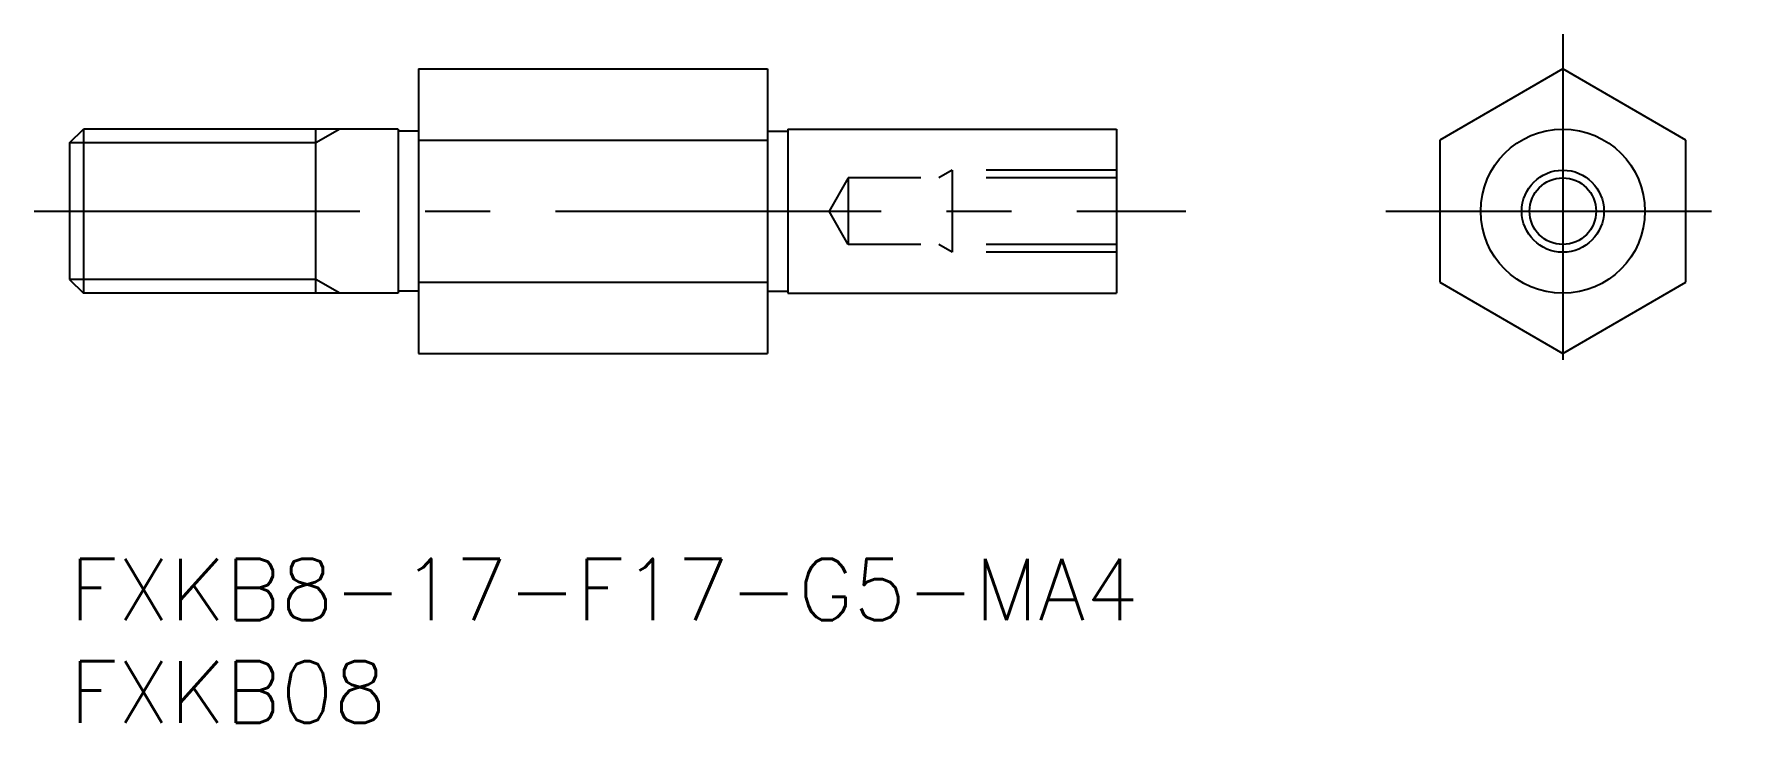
# Model space of a CAD drawing. Extents: x -1.7 to 81.4, y -8 to 25.6.
import ezdxf

# ---------------------------------------------------------------- set-up
doc = ezdxf.new("R2010")
doc.units = 0
doc.header["$LTSCALE"] = 0.5
doc.linetypes.add('CENTER', pattern=[50.8, 31.75, -6.35, 6.35, -6.35])
doc.linetypes.add('DASHED', pattern=[19.05, 12.7, -6.35])
for name, color, linetype in [('MSM_CENTER', 1, 'CENTER'), ('MSM_CONTINUOUS', 7, 'CONTINUOUS'), ('MSM_DASHED', 4, 'DASHED'), ('MSM_NARROW', 5, 'CONTINUOUS'), ('MSM_PART_NUMBER', 7, 'CONTINUOUS')]:
    doc.layers.add(name, color=color, linetype=linetype)
doc.styles.get("Standard").update_dxf_attribs({"font": 'txt.shx', "height": 3, "bigfont": 'bigfont.shx'})

# ---------------------------------------------------------------- blocks, each defined once
blk = doc.blocks.new('*U10')
at = {"layer": 'MSM_PART_NUMBER'}
blk.add_text('FXKB8-17-F17-G5-MA4', height=3, dxfattribs=at).set_placement((0, -3))
blk = doc.blocks.new('*U11')
at = {"layer": 'MSM_PART_NUMBER'}
blk.add_text('FXKB08', height=3, dxfattribs=at).set_placement((0, -8))

msp = doc.modelspace()

# ---------------------------------------------------------------- linework, layer by layer
at = {"layer": 'MSM_CENTER'}
for p, q in [((72.755, 25.555), (72.755, 8.301)), ((-1.73, 16.928), (54.385, 16.928)), ((64.128, 16.928), (81.382, 16.928))]:
    msp.add_line(p, q, dxfattribs=at)
at = {"layer": 'MSM_CONTINUOUS'}
for p, q in [((17, 23.856), (17, 10)), ((17, 23.856), (34, 23.856)), ((34, 23.856), (34, 10)), ((72.755, 23.856), (66.755, 20.392)), ((78.755, 20.392), (72.755, 23.856)), ((0, 20.252), (0.677, 20.928)), ((0.677, 20.928), (0.677, 12.928)), ((16, 20.928), (0.677, 20.928)), ((12, 12.928), (12, 20.928)), ((16, 20.928), (16, 12.928)), ((17, 20.828), (16, 20.828)), ((34, 20.828), (35, 20.828)), ((35, 20.928), (51, 20.928)), ((35, 20.928), (35, 12.928)), ((51, 20.928), (51, 12.928)), ((0, 20.252), (0, 13.605)), ((17, 20.392), (34, 20.392)), ((66.755, 20.392), (66.755, 13.464)), ((78.755, 13.464), (78.755, 20.392)), ((0, 13.605), (0.677, 12.928)), ((17, 13.464), (34, 13.464)), ((66.755, 13.464), (72.755, 10)), ((72.755, 10), (78.755, 13.464)), ((16, 12.928), (0.677, 12.928)), ((17, 13.028), (16, 13.028)), ((34, 13.028), (35, 13.028)), ((35, 12.928), (51, 12.928)), ((17, 10), (34, 10))]:
    msp.add_line(p, q, dxfattribs=at)
for radius in [4, 1.621]:
    msp.add_circle((72.755, 16.928), radius, dxfattribs=at)
at = {"layer": 'MSM_DASHED'}
for p, q in [((37.936, 18.549), (37, 16.928)), ((51, 18.549), (37.936, 18.549)), ((37.936, 18.549), (37.936, 15.307)), ((43, 18.928), (42.344, 18.549)), ((51, 18.928), (43, 18.928)), ((43, 18.928), (43, 14.928)), ((37.936, 15.307), (37, 16.928)), ((51, 15.307), (37.936, 15.307)), ((43, 14.928), (42.344, 15.307)), ((51, 14.928), (43, 14.928))]:
    msp.add_line(p, q, dxfattribs=at)
at = {"layer": 'MSM_NARROW'}
for p, q in [((13.172, 20.928), (12, 20.252)), ((12, 20.252), (0, 20.252)), ((12, 13.605), (0, 13.605)), ((13.172, 12.928), (12, 13.605))]:
    msp.add_line(p, q, dxfattribs=at)
msp.add_circle((72.755, 16.928), 2, dxfattribs=at)

# ---------------------------------------------------------------- block references
at = {"layer": 'MSM_CONTINUOUS'}
for name in ['*U10', '*U11']:
    msp.add_blockref(name, (0, 0), dxfattribs=at)

doc.saveas('drawing.dxf')
